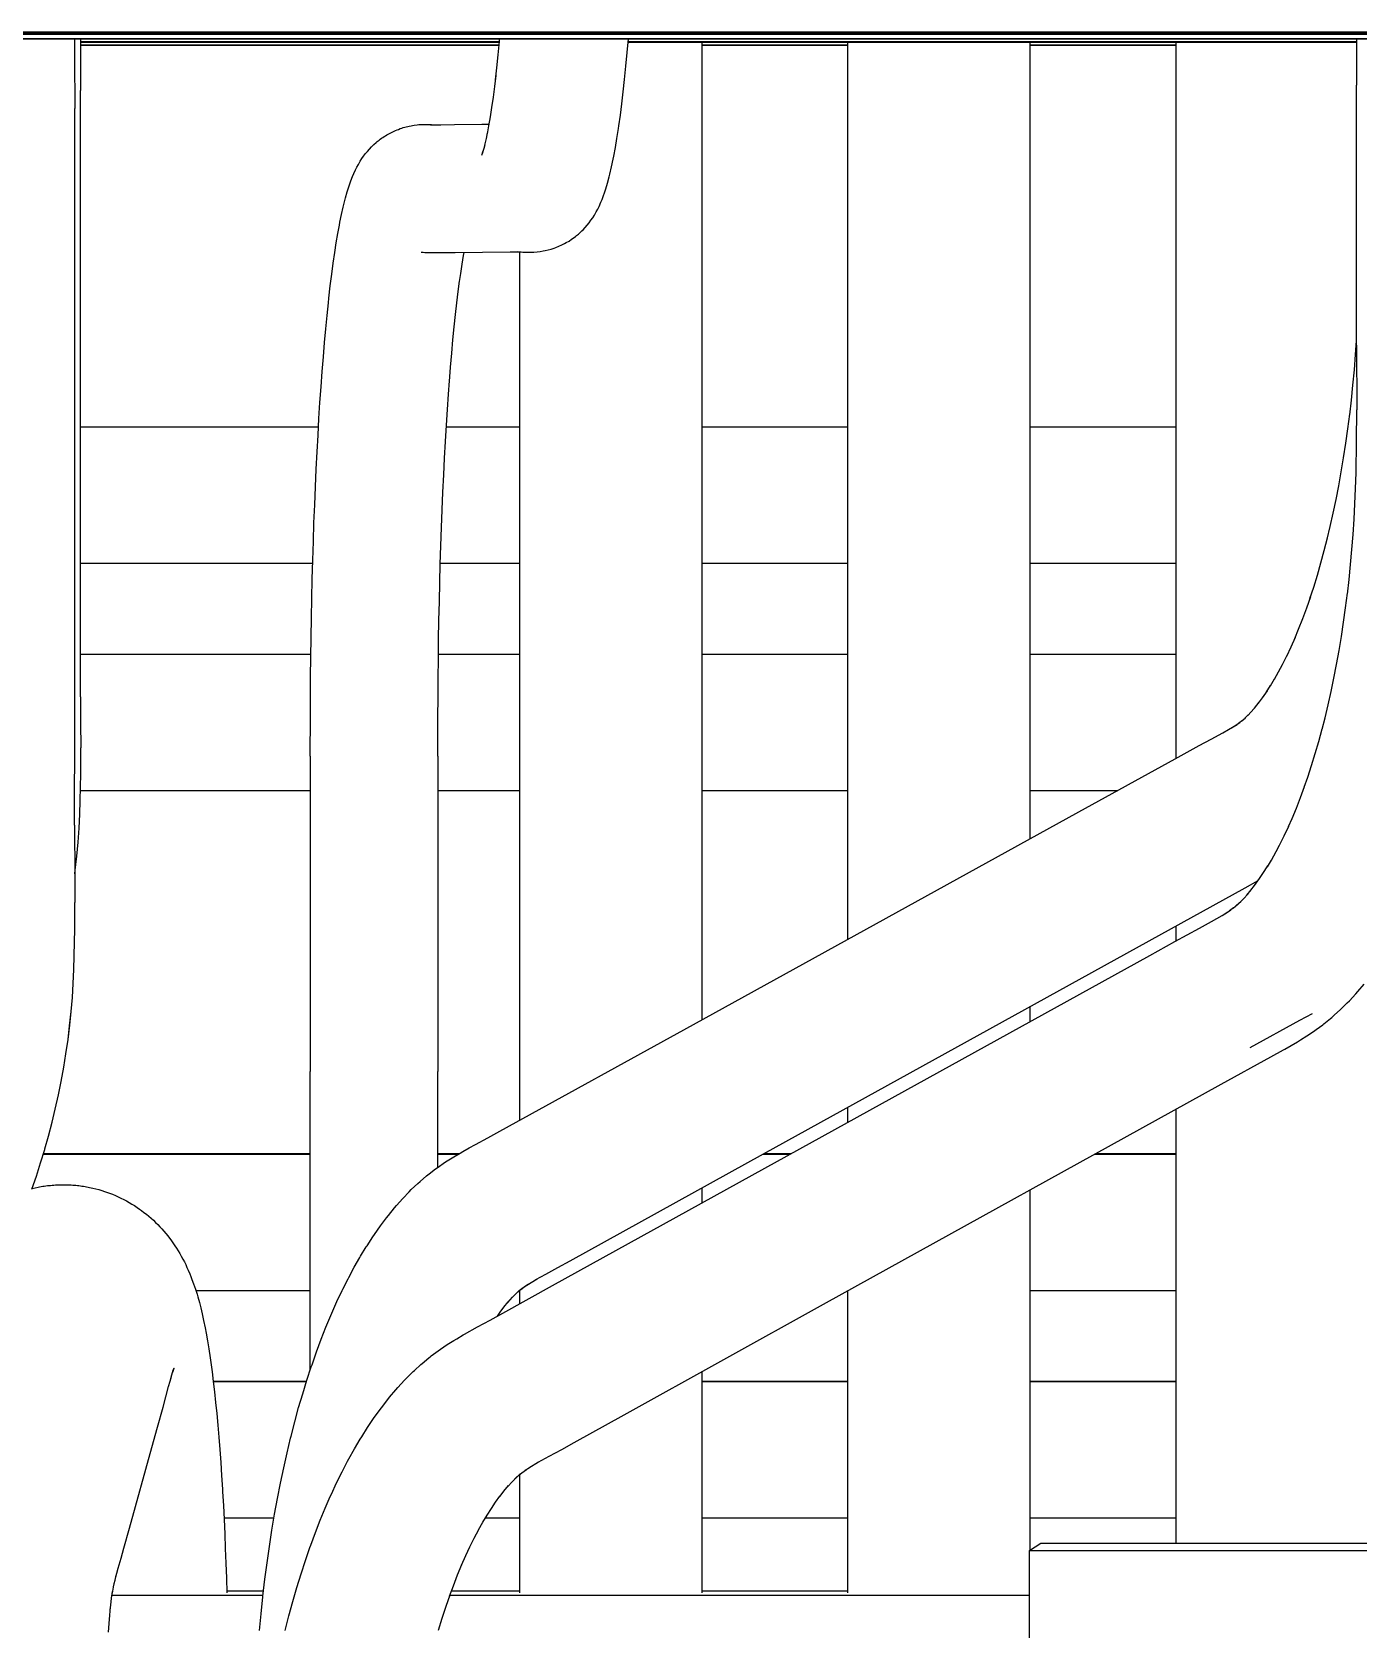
# Model space of a CAD drawing. Header units: millimetres. Extents: x -244 to 244, y -316 to 313.
# Drawn here: x -137.5 to -65.4, y -57.4 to 29.4 of the extents above; entities that cross this region are included whole.
import ezdxf

# ---------------------------------------------------------------- set-up
doc = ezdxf.new("R2010")
doc.units = ezdxf.units.MM
doc.layers.add('VISIBLE', color=7, linetype='Continuous')

msp = doc.modelspace()

# ---------------------------------------------------------------- linework, layer by layer
at = {"layer": 'VISIBLE'}
for p, q in [((-197.468, 29.367), (197.468, 29.367)), ((-177.148, 29.356), (177.148, 29.356)), ((-177.103, 29.349), (177.103, 29.349)), ((-177.036, 29.337), (177.036, 29.337)), ((-177.036, 29.281), (177.036, 29.281)), ((-177.036, 29.27), (177.036, 29.27)), ((-177.036, 29.263), (177.036, 29.263)), ((-177.036, 29.252), (177.036, 29.252)), ((-177.036, 29.019), (177.036, 29.019)), ((-177.036, 29.008), (177.036, 29.008)), ((-177.036, 29.001), (177.036, 29.001)), ((-177.036, 28.99), (177.036, 28.99)), ((-135.169, 28.99), (-135.165, 27.998)), ((-134.85, 28.99), (-134.85, 28.95)), ((-134.85, 28.95), (-134.846, 26.193)), ((-134.85, 28.844), (-112.076, 28.844)), ((-134.85, 28.833), (-112.077, 28.833)), ((-134.85, 28.826), (-112.078, 28.826)), ((-134.85, 28.816), (-112.079, 28.816)), ((-134.85, 28.67), (-112.092, 28.67)), ((-134.85, 28.66), (-112.093, 28.66)), ((-134.85, 28.653), (-112.094, 28.653)), ((-112.144, 28.115), (-112.076, 28.843)), ((-112.076, 28.843), (-112.063, 28.99)), ((-105.126, 28.258), (-105.063, 28.99)), ((-105.078, 28.816), (-65.492, 28.816)), ((-105.077, 28.826), (-65.492, 28.826)), ((-105.076, 28.833), (-65.492, 28.833)), ((-105.075, 28.844), (-65.492, 28.844)), ((-101.055, 24.611), (-101.055, 28.816)), ((-101.055, 28.67), (-93.129, 28.67)), ((-101.055, 28.66), (-93.129, 28.66)), ((-101.055, 28.653), (-93.129, 28.653)), ((-93.129, 20.868), (-93.129, 28.816)), ((-83.222, 20.868), (-83.222, 28.816)), ((-83.222, 28.67), (-75.296, 28.67)), ((-83.222, 28.66), (-75.296, 28.66)), ((-83.222, 28.653), (-75.296, 28.653)), ((-75.296, 22.511), (-75.296, 28.816)), ((-65.493, 28.99), (-65.484, 26.473)), ((-135.165, 27.998), (-135.163, 25.206)), ((-134.85, 28.642), (-112.095, 28.642)), ((-112.214, 27.419), (-112.144, 28.115)), ((-105.196, 27.508), (-105.126, 28.258)), ((-101.055, 28.642), (-93.129, 28.642)), ((-83.222, 28.642), (-75.296, 28.642)), ((-112.33, 26.403), (-112.26, 26.993)), ((-112.286, 26.756), (-112.214, 27.419)), ((-105.268, 26.791), (-105.196, 27.508)), ((-134.847, 15.2), (-134.846, 26.193)), ((-112.406, 25.816), (-112.33, 26.403)), ((-112.286, 26.756), (-112.286, 26.756)), ((-105.42, 25.459), (-105.343, 26.108)), ((-105.343, 26.108), (-105.268, 26.791)), ((-65.485, 12.343), (-65.484, 26.473)), ((-135.163, 14.071), (-135.163, 25.206)), ((-112.563, 24.746), (-112.484, 25.263)), ((-112.484, 25.263), (-112.406, 25.816)), ((-105.5, 24.845), (-105.42, 25.459)), ((-116.71, 24.299), (-116.541, 24.321)), ((-116.541, 24.321), (-116.457, 24.329)), ((-116.457, 24.329), (-116.372, 24.334)), ((-116.372, 24.334), (-116.287, 24.338)), ((-116.287, 24.338), (-116.191, 24.34)), ((-116.191, 24.34), (-116.106, 24.342)), ((-116.106, 24.342), (-116.021, 24.341)), ((-116.021, 24.341), (-115.936, 24.338)), ((-115.936, 24.338), (-115.851, 24.333)), ((-115.851, 24.333), (-115.767, 24.327)), ((-115.825, 24.317), (-115.64, 24.318)), ((-115.767, 24.327), (-115.672, 24.319)), ((-115.672, 24.319), (-115.665, 24.318)), ((-115.64, 24.318), (-115.268, 24.324)), ((-115.268, 24.324), (-114.522, 24.334)), ((-114.522, 24.334), (-113.029, 24.355)), ((-113.029, 24.355), (-112.629, 24.361)), ((-112.645, 24.266), (-112.563, 24.746)), ((-105.581, 24.269), (-105.5, 24.845)), ((-101.055, -4.068), (-101.055, 24.611)), ((-118.716, 23.408), (-118.617, 23.485)), ((-118.617, 23.485), (-118.55, 23.537)), ((-118.55, 23.537), (-118.482, 23.588)), ((-118.482, 23.588), (-118.412, 23.636)), ((-118.412, 23.636), (-118.342, 23.683)), ((-118.342, 23.683), (-118.27, 23.728)), ((-118.27, 23.728), (-118.197, 23.771)), ((-118.197, 23.771), (-118.123, 23.812)), ((-118.123, 23.812), (-118.048, 23.852)), ((-118.048, 23.852), (-117.949, 23.903)), ((-117.949, 23.903), (-117.873, 23.941)), ((-117.873, 23.941), (-117.796, 23.977)), ((-117.796, 23.977), (-117.719, 24.011)), ((-117.719, 24.011), (-117.64, 24.043)), ((-117.64, 24.043), (-117.561, 24.073)), ((-117.561, 24.073), (-117.463, 24.11)), ((-117.463, 24.11), (-117.383, 24.138)), ((-117.383, 24.138), (-117.302, 24.165)), ((-117.302, 24.165), (-117.221, 24.189)), ((-117.221, 24.189), (-117.139, 24.211)), ((-117.139, 24.211), (-117.056, 24.231)), ((-117.056, 24.231), (-116.974, 24.249)), ((-116.974, 24.249), (-116.877, 24.269)), ((-116.877, 24.269), (-116.793, 24.285)), ((-116.793, 24.285), (-116.71, 24.299)), ((-112.866, 23.21), (-112.78, 23.573)), ((-112.78, 23.573), (-112.717, 23.879)), ((-112.727, 23.823), (-112.645, 24.266)), ((-112.727, 23.823), (-112.727, 23.823)), ((-105.772, 23.077), (-105.686, 23.581)), ((-105.686, 23.581), (-105.602, 24.123)), ((-105.602, 24.123), (-105.581, 24.269)), ((-119.551, 22.48), (-119.456, 22.619)), ((-119.456, 22.619), (-119.354, 22.753)), ((-119.354, 22.753), (-119.255, 22.873)), ((-119.255, 22.873), (-119.146, 23.002)), ((-119.146, 23.002), (-119.03, 23.126)), ((-119.03, 23.126), (-118.909, 23.243)), ((-118.909, 23.243), (-118.782, 23.355)), ((-118.782, 23.355), (-118.716, 23.408)), ((-113.036, 22.675), (-112.956, 22.898)), ((-113.036, 22.675), (-113.036, 22.675)), ((-113, 22.786), (-112.979, 22.833)), ((-112.998, 22.76), (-112.911, 23.043)), ((-112.998, 22.76), (-112.998, 22.76)), ((-112.911, 23.043), (-112.855, 23.256)), ((-112.866, 23.21), (-112.866, 23.21)), ((-105.889, 22.459), (-105.859, 22.612)), ((-105.859, 22.612), (-105.772, 23.077)), ((-119.987, 21.665), (-119.892, 21.873)), ((-119.892, 21.873), (-119.818, 22.023)), ((-119.818, 22.023), (-119.737, 22.17)), ((-119.737, 22.17), (-119.64, 22.337)), ((-119.64, 22.337), (-119.551, 22.48)), ((-106.07, 21.645), (-105.979, 22.031)), ((-105.979, 22.031), (-105.889, 22.459)), ((-75.296, -5.468), (-75.296, 22.511)), ((-120.297, 20.83), (-120.204, 21.113)), ((-120.204, 21.113), (-120.147, 21.267)), ((-120.147, 21.267), (-120.053, 21.512)), ((-120.053, 21.512), (-119.987, 21.665)), ((-106.345, 20.68), (-106.296, 20.837)), ((-106.296, 20.837), (-106.202, 21.142)), ((-106.202, 21.142), (-106.11, 21.489)), ((-106.11, 21.489), (-106.07, 21.645)), ((-93.129, -6.563), (-93.129, 20.868)), ((-83.222, -6.563), (-83.222, 20.868)), ((-120.569, 19.842), (-120.478, 20.198)), ((-120.478, 20.198), (-120.438, 20.354)), ((-120.438, 20.354), (-120.346, 20.674)), ((-120.346, 20.674), (-120.297, 20.83)), ((-106.661, 19.885), (-106.564, 20.106)), ((-106.564, 20.106), (-106.499, 20.259)), ((-106.499, 20.259), (-106.441, 20.415)), ((-106.441, 20.415), (-106.345, 20.68)), ((-120.746, 19.019), (-120.658, 19.449)), ((-120.658, 19.449), (-120.569, 19.842)), ((-107.202, 18.995), (-107.099, 19.129)), ((-107.099, 19.129), (-107.004, 19.268)), ((-107.004, 19.268), (-106.915, 19.412)), ((-106.915, 19.412), (-106.816, 19.587)), ((-106.816, 19.587), (-106.735, 19.734)), ((-106.735, 19.734), (-106.661, 19.885)), ((-120.947, 17.904), (-120.863, 18.404)), ((-120.863, 18.404), (-120.777, 18.867)), ((-120.777, 18.867), (-120.746, 19.019)), ((-108.011, 18.194), (-107.943, 18.246)), ((-107.943, 18.246), (-107.878, 18.3)), ((-107.878, 18.3), (-107.777, 18.383)), ((-107.777, 18.383), (-107.713, 18.438)), ((-107.713, 18.438), (-107.649, 18.495)), ((-107.649, 18.495), (-107.588, 18.553)), ((-107.588, 18.553), (-107.528, 18.613)), ((-107.528, 18.613), (-107.412, 18.737)), ((-107.412, 18.737), (-107.302, 18.867)), ((-107.302, 18.867), (-107.202, 18.995)), ((-121.11, 16.803), (-121.029, 17.371)), ((-121.029, 17.371), (-120.947, 17.904)), ((-116.327, 17.397), (-116.218, 17.393)), ((-116.327, 17.397), (-116.327, 17.397)), ((-116.316, 17.402), (-116.129, 17.385)), ((-116.316, 17.402), (-116.316, 17.402)), ((-116.129, 17.385), (-115.96, 17.373)), ((-115.96, 17.373), (-115.79, 17.37)), ((-115.79, 17.37), (-115.602, 17.37)), ((-115.602, 17.37), (-115.229, 17.374)), ((-115.229, 17.374), (-114.483, 17.382)), ((-114.483, 17.382), (-112.991, 17.397)), ((-114.022, 17.22), (-113.991, 17.387)), ((-112.991, 17.397), (-111.495, 17.411)), ((-111.495, 17.411), (-110.909, 17.416)), ((-111.087, 17.432), (-110.901, 17.415)), ((-111.087, 17.432), (-111.087, 17.432)), ((-110.963, -4.068), (-110.963, 17.415)), ((-110.901, 17.415), (-110.805, 17.405)), ((-110.805, 17.405), (-110.635, 17.393)), ((-110.635, 17.393), (-110.465, 17.39)), ((-110.465, 17.39), (-110.369, 17.391)), ((-110.369, 17.391), (-110.198, 17.397)), ((-110.198, 17.397), (-110.028, 17.41)), ((-110.028, 17.41), (-109.859, 17.432)), ((-109.859, 17.432), (-109.692, 17.462)), ((-109.692, 17.462), (-109.594, 17.482)), ((-109.594, 17.482), (-109.428, 17.52)), ((-109.428, 17.52), (-109.264, 17.566)), ((-109.264, 17.566), (-109.103, 17.621)), ((-109.103, 17.621), (-109.004, 17.656)), ((-109.004, 17.656), (-108.846, 17.718)), ((-108.846, 17.718), (-108.691, 17.788)), ((-108.691, 17.788), (-108.539, 17.866)), ((-108.539, 17.866), (-108.439, 17.918)), ((-108.439, 17.918), (-108.292, 18.003)), ((-108.292, 18.003), (-108.149, 18.095)), ((-108.149, 18.095), (-108.011, 18.194)), ((-121.19, 16.201), (-121.11, 16.803)), ((-114.182, 16.232), (-114.103, 16.743)), ((-114.103, 16.743), (-114.022, 17.22)), ((-121.267, 15.567), (-121.19, 16.201)), ((-114.316, 15.252), (-114.242, 15.815)), ((-114.26, 15.689), (-114.182, 16.232)), ((-114.26, 15.689), (-114.26, 15.689)), ((-134.847, -6.772), (-134.847, 15.2)), ((-121.371, 14.638), (-121.342, 14.902)), ((-121.342, 14.902), (-121.267, 15.567)), ((-114.391, 14.642), (-114.316, 15.252)), ((-135.163, -8.195), (-135.163, 14.071)), ((-121.514, 13.231), (-121.444, 13.949)), ((-121.444, 13.949), (-121.371, 14.638)), ((-114.534, 13.332), (-114.464, 14.002)), ((-114.464, 14.002), (-114.391, 14.642)), ((-121.582, 12.484), (-121.514, 13.231)), ((-114.603, 12.633), (-114.534, 13.332)), ((-121.647, 11.709), (-121.582, 12.484)), ((-114.669, 11.906), (-114.603, 12.633)), ((-65.538, 11.826), (-65.485, 12.58)), ((-65.485, 12.343), (-65.479, 8.831)), ((-121.71, 10.908), (-121.647, 11.709)), ((-114.733, 11.152), (-114.669, 11.906)), ((-65.605, 10.996), (-65.538, 11.826)), ((-121.771, 10.081), (-121.71, 10.908)), ((-114.795, 10.373), (-114.733, 11.152)), ((-65.681, 10.17), (-65.605, 10.996)), ((-121.829, 9.229), (-121.771, 10.081)), ((-114.903, 8.842), (-114.846, 9.675)), ((-114.846, 9.675), (-114.793, 10.398)), ((-114.795, 10.373), (-114.795, 10.373)), ((-65.766, 9.351), (-65.681, 10.17)), ((-121.884, 8.353), (-121.829, 9.229)), ((-114.957, 7.985), (-114.903, 8.842)), ((-65.858, 8.561), (-65.766, 9.351)), ((-65.484, 7.102), (-65.479, 8.831)), ((-134.847, 7.909), (-121.91, 7.909)), ((-121.936, 7.456), (-121.884, 8.353)), ((-115.008, 7.106), (-114.957, 7.985)), ((-114.961, 7.909), (-110.963, 7.909)), ((-101.055, 7.909), (-93.129, 7.909)), ((-83.222, 7.909), (-75.296, 7.909)), ((-65.956, 7.796), (-65.854, 8.596)), ((-65.854, 8.596), (-65.854, 8.596)), ((-121.986, 6.537), (-121.936, 7.456)), ((-115.057, 6.207), (-115.008, 7.106)), ((-66.187, 6.225), (-66.067, 7.006)), ((-66.067, 7.006), (-65.956, 7.796)), ((-65.51, 5.397), (-65.484, 7.102)), ((-122.032, 5.599), (-121.986, 6.537)), ((-115.103, 5.288), (-115.057, 6.207)), ((-66.316, 5.454), (-66.187, 6.225)), ((-122.076, 4.641), (-122.032, 5.599)), ((-115.146, 4.351), (-115.103, 5.288)), ((-66.453, 4.694), (-66.316, 5.454)), ((-65.535, 4.554), (-65.51, 5.397)), ((-122.117, 3.666), (-122.076, 4.641)), ((-115.186, 3.396), (-115.146, 4.351)), ((-66.598, 3.945), (-66.453, 4.694)), ((-65.571, 3.716), (-65.535, 4.554)), ((-122.155, 2.675), (-122.117, 3.666)), ((-66.752, 3.209), (-66.598, 3.945)), ((-65.616, 2.885), (-65.571, 3.716)), ((-122.19, 1.668), (-122.155, 2.675)), ((-115.223, 2.426), (-115.186, 3.396)), ((-66.914, 2.484), (-66.752, 3.209)), ((-65.67, 2.058), (-65.616, 2.885)), ((-115.257, 1.441), (-115.223, 2.426)), ((-67.237, 1.179), (-67.06, 1.871)), ((-67.078, 1.799), (-66.914, 2.484)), ((-67.06, 1.871), (-67.06, 1.871)), ((-65.734, 1.237), (-65.67, 2.058)), ((-122.221, 0.648), (-122.19, 1.668)), ((-115.288, 0.443), (-115.257, 1.441)), ((-67.421, 0.501), (-67.237, 1.179)), ((-65.808, 0.421), (-65.734, 1.237)), ((-134.847, 0.494), (-122.225, 0.494)), ((-134.847, 0.494), (-122.225, 0.494)), ((-122.249, -0.385), (-122.221, 0.648)), ((-115.316, -0.568), (-115.288, 0.443)), ((-115.287, 0.494), (-110.963, 0.494)), ((-115.287, 0.494), (-110.963, 0.494)), ((-101.055, 0.494), (-93.129, 0.494)), ((-101.055, 0.494), (-93.129, 0.494)), ((-83.222, 0.494), (-75.296, 0.494)), ((-83.222, 0.494), (-75.296, 0.494)), ((-67.613, -0.161), (-67.421, 0.501)), ((-65.891, -0.389), (-65.808, 0.421)), ((-122.274, -1.429), (-122.249, -0.385)), ((-115.341, -1.589), (-115.316, -0.568)), ((-68.016, -1.433), (-67.812, -0.808)), ((-67.812, -0.808), (-67.613, -0.161)), ((-65.983, -1.192), (-65.891, -0.389)), ((-122.296, -2.483), (-122.274, -1.429)), ((-115.362, -2.62), (-115.341, -1.589)), ((-68.19, -1.934), (-67.978, -1.324)), ((-67.978, -1.324), (-67.978, -1.324)), ((-66.077, -1.931), (-65.976, -1.139)), ((-65.976, -1.139), (-65.976, -1.139)), ((-122.315, -3.545), (-122.296, -2.483)), ((-68.633, -3.101), (-68.408, -2.526)), ((-68.408, -2.526), (-68.19, -1.934)), ((-66.186, -2.714), (-66.077, -1.931)), ((-115.38, -3.658), (-115.362, -2.62)), ((-68.844, -3.61), (-68.633, -3.101)), ((-66.305, -3.489), (-66.186, -2.714)), ((-122.329, -4.614), (-122.315, -3.545)), ((-115.395, -4.703), (-115.38, -3.658)), ((-110.963, -29.79), (-110.963, -4.068)), ((-101.055, -24.324), (-101.055, -4.068)), ((-69.282, -4.569), (-69.046, -4.066)), ((-69.046, -4.066), (-68.81, -3.532)), ((-68.81, -3.532), (-68.81, -3.532)), ((-66.569, -5.009), (-66.432, -4.254)), ((-66.432, -4.254), (-66.305, -3.489)), ((-134.847, -4.448), (-122.327, -4.448)), ((-134.847, -4.449), (-122.327, -4.449)), ((-122.34, -5.689), (-122.329, -4.614)), ((-115.405, -5.756), (-115.395, -4.703)), ((-115.391, -4.448), (-110.963, -4.448)), ((-115.391, -4.449), (-110.963, -4.449)), ((-101.055, -4.448), (-93.129, -4.448)), ((-101.055, -4.449), (-93.129, -4.449)), ((-83.222, -4.448), (-75.296, -4.448)), ((-83.222, -4.449), (-75.296, -4.449)), ((-69.722, -5.423), (-69.503, -5.011)), ((-69.503, -5.011), (-69.256, -4.517)), ((-69.256, -4.517), (-69.256, -4.517)), ((-66.713, -5.754), (-66.569, -5.009)), ((-122.348, -6.767), (-122.34, -5.689)), ((-115.413, -6.813), (-115.405, -5.756)), ((-75.296, -10.116), (-75.296, -5.468)), ((-70.169, -6.185), (-69.938, -5.804)), ((-69.946, -5.818), (-69.719, -5.419)), ((-69.938, -5.804), (-69.938, -5.804)), ((-69.719, -5.419), (-69.719, -5.419)), ((-66.867, -6.488), (-66.713, -5.754)), ((-134.847, -6.772), (-134.839, -8.148)), ((-122.353, -7.845), (-122.348, -6.767)), ((-115.418, -7.875), (-115.413, -6.813)), ((-93.129, -19.952), (-93.129, -6.563)), ((-83.222, -14.487), (-83.222, -6.563)), ((-70.818, -7.118), (-70.601, -6.828)), ((-70.601, -6.828), (-70.333, -6.444)), ((-70.398, -6.537), (-70.158, -6.167)), ((-70.333, -6.444), (-70.333, -6.444)), ((-70.158, -6.167), (-70.158, -6.167)), ((-67.029, -7.21), (-66.867, -6.488)), ((-71.563, -7.941), (-71.373, -7.762)), ((-71.394, -7.781), (-71.212, -7.591)), ((-71.373, -7.762), (-71.373, -7.762)), ((-71.212, -7.591), (-70.936, -7.275)), ((-71.038, -7.392), (-70.772, -7.061)), ((-70.936, -7.275), (-70.936, -7.275)), ((-70.772, -7.061), (-70.772, -7.061)), ((-67.199, -7.919), (-67.029, -7.21)), ((-135.164, -13.756), (-135.163, -8.195)), ((-134.839, -8.148), (-134.832, -9.541)), ((-122.358, -9.997), (-122.353, -7.845)), ((-115.423, -10.006), (-115.418, -7.875)), ((-72.753, -8.728), (-72.132, -8.372)), ((-72.279, -8.456), (-71.983, -8.27)), ((-72.132, -8.372), (-72.132, -8.372)), ((-72.076, -8.328), (-71.834, -8.163)), ((-71.983, -8.27), (-71.983, -8.27)), ((-71.884, -8.197), (-71.683, -8.045)), ((-71.834, -8.163), (-71.834, -8.163)), ((-71.72, -8.073), (-71.53, -7.913)), ((-71.683, -8.045), (-71.683, -8.045)), ((-71.53, -7.913), (-71.53, -7.913)), ((-67.536, -9.195), (-67.351, -8.517)), ((-67.355, -8.532), (-67.199, -7.919)), ((-67.351, -8.517), (-67.351, -8.517)), ((-134.835, -10.962), (-134.832, -9.541)), ((-75.348, -10.145), (-74.042, -9.423)), ((-74.042, -9.423), (-73.392, -9.072)), ((-73.392, -9.072), (-72.753, -8.728)), ((-67.728, -9.859), (-67.536, -9.195)), ((-122.358, -9.997), (-122.356, -18.572)), ((-115.423, -10.006), (-115.421, -18.572)), ((-80.572, -13.025), (-75.348, -10.145)), ((-67.928, -10.508), (-67.728, -9.859)), ((-134.86, -12.417), (-134.835, -10.962)), ((-68.325, -11.687), (-68.135, -11.142)), ((-68.135, -11.142), (-67.928, -10.508)), ((-134.85, -11.864), (-122.357, -11.864)), ((-115.422, -11.864), (-110.963, -11.864)), ((-101.055, -11.864), (-93.129, -11.864)), ((-83.222, -11.864), (-78.465, -11.864)), ((-68.529, -12.241), (-68.309, -11.644)), ((-68.309, -11.644), (-68.309, -11.644)), ((-134.887, -13.16), (-134.86, -12.417)), ((-134.886, -13.16), (-134.86, -12.417)), ((-134.86, -12.418), (-134.86, -12.417)), ((-68.989, -13.385), (-68.756, -12.822)), ((-68.756, -12.822), (-68.529, -12.241)), ((-135.164, -13.756), (-135.155, -16.542)), ((-134.923, -13.912), (-134.887, -13.16)), ((-134.923, -13.912), (-134.886, -13.16)), ((-101.534, -24.588), (-80.572, -13.025)), ((-69.418, -14.329), (-69.173, -13.805)), ((-69.18, -13.819), (-68.989, -13.385)), ((-69.174, -13.805), (-69.173, -13.805)), ((-135.041, -15.438), (-134.975, -14.672)), ((-135.041, -15.438), (-134.974, -14.673)), ((-134.975, -14.672), (-134.923, -13.912)), ((-134.974, -14.673), (-134.923, -13.912)), ((-134.923, -13.912), (-134.923, -13.912)), ((-134.923, -13.913), (-134.923, -13.912)), ((-69.669, -14.834), (-69.418, -14.329)), ((-135.128, -16.206), (-135.041, -15.438)), ((-135.041, -15.438), (-135.041, -15.437)), ((-70.117, -15.653), (-69.856, -15.19)), ((-69.857, -15.191), (-69.669, -14.834)), ((-69.856, -15.19), (-69.856, -15.19)), ((-135.155, -16.402), (-135.128, -16.206)), ((-70.792, -16.711), (-70.571, -16.387)), ((-70.571, -16.387), (-70.302, -15.966)), ((-70.332, -16.013), (-70.117, -15.653)), ((-70.302, -15.966), (-70.302, -15.966)), ((-135.155, -16.542), (-135.151, -17.952)), ((-76.764, -20.044), (-71.544, -17.159)), ((-71.544, -17.159), (-70.831, -16.764)), ((-71.452, -17.554), (-71.208, -17.266)), ((-71.227, -17.289), (-71.03, -17.037)), ((-71.208, -17.266), (-71.208, -17.266)), ((-71.03, -17.037), (-70.754, -16.658)), ((-70.754, -16.658), (-70.754, -16.658)), ((-135.157, -19.387), (-135.151, -17.952)), ((-72.196, -18.257), (-71.936, -18.047)), ((-72.012, -18.108), (-71.773, -17.896)), ((-71.936, -18.047), (-71.936, -18.047)), ((-71.819, -17.937), (-71.547, -17.668)), ((-71.773, -17.896), (-71.773, -17.896)), ((-71.653, -17.772), (-71.38, -17.477)), ((-71.547, -17.668), (-71.547, -17.668)), ((-71.38, -17.477), (-71.38, -17.477)), ((-122.356, -18.572), (-122.356, -27.143)), ((-115.421, -18.572), (-115.421, -27.143)), ((-74.025, -19.347), (-73.365, -18.988)), ((-73.367, -18.989), (-72.798, -18.663)), ((-73.365, -18.988), (-73.365, -18.988)), ((-72.798, -18.663), (-72.485, -18.468)), ((-72.617, -18.551), (-72.325, -18.355)), ((-72.485, -18.469), (-72.485, -18.468)), ((-72.385, -18.395), (-72.165, -18.233)), ((-72.325, -18.355), (-72.325, -18.355)), ((-72.165, -18.234), (-72.165, -18.233)), ((-135.182, -20.854), (-135.157, -19.387)), ((-75.371, -20.082), (-74.025, -19.347)), ((-75.296, -20.041), (-75.296, -19.232)), ((-98.335, -32.78), (-76.72, -20.828)), ((-97.716, -31.625), (-76.764, -20.044)), ((-76.72, -20.828), (-75.371, -20.082)), ((-135.239, -22.353), (-135.208, -21.593)), ((-135.208, -21.593), (-135.182, -20.854)), ((-135.286, -23.111), (-135.239, -22.353)), ((-65.418, -22.795), (-65.076, -22.39)), ((-135.35, -23.872), (-135.286, -23.111)), ((-66.349, -23.765), (-65.996, -23.416)), ((-65.996, -23.416), (-65.877, -23.297)), ((-65.877, -23.297), (-65.529, -22.919)), ((-65.529, -22.919), (-65.418, -22.795)), ((-135.436, -24.651), (-135.35, -23.872)), ((-135.431, -24.618), (-135.35, -23.872)), ((-135.35, -23.873), (-135.35, -23.872)), ((-83.222, -24.423), (-83.222, -23.613)), ((-68.565, -24.354), (-67.885, -23.984)), ((-68.565, -24.354), (-67.885, -23.984)), ((-67.258, -24.543), (-66.899, -24.252)), ((-66.899, -24.252), (-66.833, -24.198)), ((-66.833, -24.198), (-66.705, -24.084)), ((-66.705, -24.084), (-66.349, -23.765)), ((-135.525, -25.397), (-135.431, -24.618)), ((-135.525, -25.397), (-135.436, -24.651)), ((-112.053, -30.392), (-101.534, -24.588)), ((-71.259, -25.837), (-68.565, -24.354)), ((-71.259, -25.837), (-68.565, -24.354)), ((-68.185, -25.204), (-67.827, -24.961)), ((-67.827, -24.961), (-67.685, -24.861)), ((-67.685, -24.861), (-67.326, -24.596)), ((-67.326, -24.596), (-67.258, -24.543)), ((-135.642, -26.179), (-135.525, -25.397)), ((-135.525, -25.397), (-135.525, -25.397)), ((-135.525, -25.398), (-135.525, -25.397)), ((-135.525, -25.398), (-135.525, -25.397)), ((-70.152, -26.342), (-69.465, -25.968)), ((-69.465, -25.968), (-69.388, -25.924)), ((-69.388, -25.924), (-68.689, -25.521)), ((-68.689, -25.521), (-68.54, -25.427)), ((-68.54, -25.427), (-68.185, -25.204)), ((-135.758, -26.914), (-135.642, -26.179)), ((-72.847, -27.826), (-70.152, -26.342)), ((-136.045, -28.413), (-135.903, -27.693)), ((-135.903, -27.693), (-135.758, -26.914)), ((-135.758, -26.914), (-135.758, -26.914)), ((-135.758, -26.914), (-135.758, -26.914)), ((-135.758, -26.915), (-135.758, -26.914)), ((-135.758, -26.915), (-135.758, -26.914)), ((-122.356, -43.361), (-122.356, -27.143)), ((-115.421, -32.345), (-115.421, -27.143)), ((-136.218, -29.186), (-136.045, -28.413)), ((-136.045, -28.413), (-136.045, -28.412)), ((-136.045, -28.413), (-136.045, -28.412)), ((-136.045, -28.413), (-136.045, -28.413)), ((-136.045, -28.413), (-136.045, -28.413)), ((-94.451, -39.796), (-72.847, -27.826)), ((-136.386, -29.891), (-136.218, -29.186)), ((-93.129, -29.901), (-93.129, -29.089)), ((-75.296, -52.776), (-75.296, -29.183)), ((-136.588, -30.659), (-136.386, -29.891)), ((-136.386, -29.891), (-136.386, -29.891)), ((-136.386, -29.891), (-136.386, -29.891)), ((-136.783, -31.348), (-136.588, -30.659)), ((-113.717, -31.292), (-113.379, -31.108)), ((-113.379, -31.108), (-112.712, -30.752)), ((-112.712, -30.752), (-112.053, -30.392)), ((-137.247, -32.826), (-137.014, -32.11)), ((-137.014, -32.11), (-136.794, -31.388)), ((-136.87, -31.636), (-122.356, -31.636)), ((-136.866, -31.624), (-122.356, -31.624)), ((-136.864, -31.617), (-122.356, -31.617)), ((-136.86, -31.605), (-122.356, -31.605)), ((-136.794, -31.388), (-136.783, -31.348)), ((-115.421, -31.605), (-114.268, -31.605)), ((-115.421, -31.617), (-114.288, -31.617)), ((-115.421, -31.624), (-114.301, -31.624)), ((-115.421, -31.636), (-114.321, -31.636)), ((-115.41, -32.336), (-115.058, -32.094)), ((-115.058, -32.094), (-114.91, -31.998)), ((-114.91, -31.998), (-114.559, -31.777)), ((-114.559, -31.777), (-114.213, -31.572)), ((-114.213, -31.572), (-114.059, -31.484)), ((-114.059, -31.484), (-113.717, -31.292)), ((-108.236, -37.44), (-97.716, -31.625)), ((-97.737, -31.636), (-96.266, -31.636)), ((-97.716, -31.624), (-96.245, -31.624)), ((-97.702, -31.617), (-96.231, -31.617)), ((-97.68, -31.605), (-96.21, -31.605)), ((-79.724, -31.636), (-75.296, -31.636)), ((-79.703, -31.624), (-75.296, -31.624)), ((-79.689, -31.617), (-75.296, -31.617)), ((-79.668, -31.605), (-75.296, -31.605)), ((-137.493, -33.534), (-137.247, -32.826)), ((-116.389, -33.115), (-116.038, -32.818)), ((-116.038, -32.818), (-115.903, -32.707)), ((-115.903, -32.707), (-115.551, -32.44)), ((-115.551, -32.44), (-115.41, -32.336)), ((-109.183, -38.78), (-98.335, -32.78)), ((-137.479, -33.494), (-137.318, -33.457)), ((-137.318, -33.457), (-137.152, -33.424)), ((-137.152, -33.424), (-137.069, -33.408)), ((-137.069, -33.408), (-136.985, -33.394)), ((-136.985, -33.394), (-136.901, -33.381)), ((-136.901, -33.381), (-136.817, -33.368)), ((-136.817, -33.368), (-136.733, -33.357)), ((-136.733, -33.357), (-136.649, -33.347)), ((-136.649, -33.347), (-136.564, -33.338)), ((-136.564, -33.338), (-136.48, -33.33)), ((-136.48, -33.33), (-136.395, -33.323)), ((-136.395, -33.323), (-136.288, -33.314)), ((-136.288, -33.314), (-136.203, -33.308)), ((-136.203, -33.308), (-136.118, -33.303)), ((-136.118, -33.303), (-136.034, -33.299)), ((-136.034, -33.299), (-135.949, -33.297)), ((-135.949, -33.297), (-135.864, -33.295)), ((-135.864, -33.295), (-135.779, -33.294)), ((-135.779, -33.294), (-135.694, -33.294)), ((-135.694, -33.294), (-135.61, -33.295)), ((-135.61, -33.295), (-135.525, -33.298)), ((-135.525, -33.298), (-135.44, -33.301)), ((-135.44, -33.301), (-135.356, -33.306)), ((-135.356, -33.306), (-135.271, -33.311)), ((-135.271, -33.311), (-135.186, -33.317)), ((-135.186, -33.317), (-135.102, -33.325)), ((-135.102, -33.325), (-135.018, -33.334)), ((-135.018, -33.334), (-134.934, -33.343)), ((-134.934, -33.343), (-134.849, -33.354)), ((-134.849, -33.354), (-134.766, -33.366)), ((-134.766, -33.366), (-134.682, -33.378)), ((-134.682, -33.378), (-134.598, -33.392)), ((-134.598, -33.392), (-134.515, -33.407)), ((-134.515, -33.407), (-134.432, -33.423)), ((-134.432, -33.423), (-134.349, -33.439)), ((-134.349, -33.439), (-134.183, -33.476)), ((-134.183, -33.476), (-134.019, -33.517)), ((-134.019, -33.517), (-133.856, -33.562)), ((-133.856, -33.562), (-133.693, -33.61)), ((-133.693, -33.61), (-133.533, -33.663)), ((-133.533, -33.663), (-133.426, -33.699)), ((-133.426, -33.699), (-133.267, -33.755)), ((-133.267, -33.755), (-133.109, -33.815)), ((-133.109, -33.815), (-132.953, -33.88)), ((-117.327, -34.04), (-116.983, -33.683)), ((-116.983, -33.683), (-116.864, -33.56)), ((-116.864, -33.56), (-116.516, -33.232)), ((-116.516, -33.232), (-116.389, -33.115)), ((-101.055, -34.285), (-101.055, -33.471)), ((-83.222, -53.142), (-83.222, -33.574)), ((-132.953, -33.88), (-132.799, -33.948)), ((-132.799, -33.948), (-132.646, -34.02)), ((-132.646, -34.02), (-132.495, -34.095)), ((-132.495, -34.095), (-132.346, -34.175)), ((-132.346, -34.175), (-132.199, -34.258)), ((-132.199, -34.258), (-132.054, -34.344)), ((-132.054, -34.344), (-131.912, -34.434)), ((-131.912, -34.434), (-131.771, -34.528)), ((-131.771, -34.528), (-131.633, -34.625)), ((-131.633, -34.625), (-131.531, -34.698)), ((-131.531, -34.698), (-131.396, -34.798)), ((-118.112, -34.965), (-117.778, -34.553)), ((-117.778, -34.553), (-117.668, -34.427)), ((-117.668, -34.427), (-117.327, -34.04)), ((-131.396, -34.798), (-131.264, -34.901)), ((-131.264, -34.901), (-131.134, -35.007)), ((-131.134, -35.007), (-131.007, -35.117)), ((-131.007, -35.117), (-130.882, -35.229)), ((-130.882, -35.229), (-130.761, -35.345)), ((-130.761, -35.345), (-130.642, -35.464)), ((-130.642, -35.464), (-130.527, -35.585)), ((-130.527, -35.585), (-130.429, -35.693)), ((-118.865, -35.993), (-118.542, -35.531)), ((-118.542, -35.531), (-118.213, -35.095)), ((-118.213, -35.095), (-118.112, -34.965)), ((-130.429, -35.693), (-130.317, -35.816)), ((-130.317, -35.816), (-130.208, -35.942)), ((-130.208, -35.942), (-130.103, -36.071)), ((-130.103, -36.071), (-129.902, -36.337)), ((-129.902, -36.337), (-129.714, -36.612)), ((-119.272, -36.609), (-118.955, -36.125)), ((-118.955, -36.125), (-118.865, -35.993)), ((-129.714, -36.612), (-129.621, -36.75)), ((-129.621, -36.75), (-129.448, -37.032)), ((-129.448, -37.032), (-129.368, -37.176)), ((-129.368, -37.176), (-129.276, -37.348)), ((-119.966, -37.782), (-119.662, -37.251)), ((-119.662, -37.251), (-119.623, -37.184)), ((-119.623, -37.184), (-119.313, -36.676)), ((-119.313, -36.676), (-119.272, -36.609)), ((-129.276, -37.348), (-129.2, -37.493)), ((-129.2, -37.493), (-129.163, -37.565)), ((-129.163, -37.565), (-129.127, -37.639)), ((-129.127, -37.639), (-129.058, -37.787)), ((-129.058, -37.787), (-128.992, -37.937)), ((-128.992, -37.937), (-128.904, -38.14)), ((-128.904, -38.14), (-128.843, -38.289)), ((-120.263, -38.339), (-119.966, -37.782)), ((-110.098, -38.454), (-109.546, -38.15)), ((-109.546, -38.15), (-108.893, -37.801)), ((-108.893, -37.801), (-108.236, -37.44)), ((-128.843, -38.289), (-128.786, -38.44)), ((-128.786, -38.44), (-128.7, -38.676)), ((-128.7, -38.676), (-128.647, -38.826)), ((-128.647, -38.826), (-128.599, -38.978)), ((-128.599, -38.978), (-128.514, -39.245)), ((-128.575, -39.051), (-122.356, -39.051)), ((-120.905, -39.647), (-120.621, -39.047)), ((-120.621, -39.047), (-120.589, -38.982)), ((-120.589, -38.982), (-120.298, -38.404)), ((-120.298, -38.404), (-120.263, -38.339)), ((-111.898, -40.28), (-109.183, -38.78)), ((-111.239, -39.276), (-110.979, -39.031)), ((-111.075, -39.122), (-110.815, -38.903)), ((-110.991, -39.051), (-110.963, -39.051)), ((-110.979, -39.031), (-110.979, -39.031)), ((-110.963, -39.763), (-110.963, -39.027)), ((-110.915, -38.987), (-110.655, -38.791)), ((-110.815, -38.903), (-110.815, -38.903)), ((-110.751, -38.863), (-110.497, -38.69)), ((-110.655, -38.791), (-110.655, -38.791)), ((-110.582, -38.748), (-110.029, -38.412)), ((-110.497, -38.69), (-110.497, -38.69)), ((-110.029, -38.412), (-110.029, -38.412)), ((-93.129, -55.481), (-93.129, -39.064)), ((-83.222, -39.051), (-75.296, -39.051)), ((-128.514, -39.245), (-128.47, -39.395)), ((-128.47, -39.395), (-128.387, -39.694)), ((-128.387, -39.694), (-128.313, -39.993)), ((-121.181, -40.27), (-120.905, -39.647)), ((-111.836, -39.958), (-111.598, -39.665)), ((-111.624, -39.697), (-111.372, -39.41)), ((-111.598, -39.665), (-111.598, -39.665)), ((-111.426, -39.471), (-111.205, -39.24)), ((-111.373, -39.41), (-111.372, -39.41)), ((-111.205, -39.24), (-111.205, -39.24)), ((-105.294, -45.805), (-94.451, -39.796)), ((-128.313, -39.993), (-128.232, -40.321)), ((-128.232, -40.321), (-128.153, -40.681)), ((-128.153, -40.681), (-128.075, -41.074)), ((-121.504, -41.037), (-121.236, -40.396)), ((-121.236, -40.396), (-121.181, -40.27)), ((-113.266, -41.024), (-112.578, -40.653)), ((-112.578, -40.653), (-111.898, -40.28)), ((-112.187, -40.438), (-112.002, -40.175)), ((-112.048, -40.24), (-111.824, -39.942)), ((-112.003, -40.175), (-112.002, -40.175)), ((-128.075, -41.074), (-128.02, -41.358)), ((-128.02, -41.358), (-127.945, -41.775)), ((-121.765, -41.699), (-121.504, -41.037)), ((-114.549, -41.761), (-114.399, -41.667)), ((-114.399, -41.667), (-114.043, -41.457)), ((-114.043, -41.457), (-113.967, -41.413)), ((-113.967, -41.413), (-113.266, -41.024)), ((-127.945, -41.775), (-127.872, -42.223)), ((-127.872, -42.223), (-127.8, -42.701)), ((-122.263, -43.085), (-122.018, -42.382)), ((-122.018, -42.382), (-121.765, -41.699)), ((-115.777, -42.604), (-115.413, -42.334)), ((-115.413, -42.334), (-115.271, -42.234)), ((-115.271, -42.234), (-114.908, -41.987)), ((-114.908, -41.987), (-114.549, -41.761)), ((-129.878, -43.624), (-129.804, -43.384)), ((-129.834, -43.48), (-129.781, -43.318)), ((-129.804, -43.384), (-129.804, -43.384)), ((-129.795, -43.359), (-129.764, -43.27)), ((-129.784, -43.327), (-129.751, -43.242)), ((-129.781, -43.318), (-129.781, -43.318)), ((-129.764, -43.27), (-129.764, -43.27)), ((-129.751, -43.242), (-129.751, -43.242)), ((-127.8, -42.701), (-127.73, -43.209)), ((-127.73, -43.209), (-127.697, -43.464)), ((-122.54, -43.918), (-122.303, -43.2)), ((-122.303, -43.2), (-122.263, -43.085)), ((-116.762, -43.451), (-116.699, -43.393)), ((-116.699, -43.393), (-116.339, -43.065)), ((-116.339, -43.065), (-116.274, -43.009)), ((-116.274, -43.009), (-115.912, -42.712)), ((-115.912, -42.712), (-115.845, -42.657)), ((-115.845, -42.657), (-115.777, -42.604)), ((-130.205, -44.818), (-130.055, -44.256)), ((-130.055, -44.256), (-129.98, -43.982)), ((-129.98, -43.982), (-129.906, -43.718)), ((-129.936, -43.823), (-129.878, -43.624)), ((-129.906, -43.718), (-129.906, -43.718)), ((-127.697, -43.464), (-127.63, -43.991)), ((-127.631, -43.981), (-122.559, -43.981)), ((-127.63, -43.991), (-127.565, -44.545)), ((-127.63, -43.994), (-122.563, -43.994)), ((-122.768, -44.655), (-122.54, -43.918)), ((-117.59, -44.315), (-117.238, -43.928)), ((-117.238, -43.928), (-116.882, -43.571)), ((-116.882, -43.571), (-116.762, -43.451)), ((-101.055, -55.481), (-101.055, -43.455)), ((-101.055, -43.981), (-93.129, -43.981)), ((-101.055, -43.994), (-93.129, -43.994)), ((-83.222, -43.981), (-75.296, -43.981)), ((-83.222, -43.994), (-75.296, -43.994)), ((-130.357, -45.382), (-130.205, -44.818)), ((-127.565, -44.545), (-127.503, -45.125)), ((-127.503, -45.125), (-127.442, -45.731)), ((-122.988, -45.409), (-122.768, -44.655)), ((-118.488, -45.415), (-118.148, -44.979)), ((-118.148, -44.979), (-118.046, -44.851)), ((-118.046, -44.851), (-117.7, -44.439)), ((-117.7, -44.439), (-117.59, -44.315)), ((-130.662, -46.48), (-130.357, -45.382)), ((-127.442, -45.731), (-127.384, -46.361)), ((-123.199, -46.181), (-122.988, -45.409)), ((-119.24, -46.486), (-118.913, -46.004)), ((-118.913, -46.004), (-118.822, -45.874)), ((-118.822, -45.874), (-118.488, -45.415)), ((-108.013, -47.31), (-105.294, -45.805)), ((-130.966, -47.575), (-130.662, -46.48)), ((-127.384, -46.361), (-127.329, -47.015)), ((-123.402, -46.969), (-123.199, -46.181)), ((-119.562, -46.992), (-119.24, -46.486)), ((-132.186, -51.961), (-130.966, -47.575)), ((-127.329, -47.015), (-127.276, -47.691)), ((-127.276, -47.691), (-127.225, -48.388)), ((-123.62, -47.867), (-123.427, -47.067)), ((-123.427, -47.067), (-123.402, -46.969)), ((-120.264, -48.201), (-119.956, -47.65)), ((-119.956, -47.65), (-119.642, -47.122)), ((-119.642, -47.122), (-119.562, -46.992)), ((-109.364, -48.046), (-108.692, -47.682)), ((-108.692, -47.682), (-108.013, -47.31)), ((-127.225, -48.388), (-127.177, -49.106)), ((-123.803, -48.682), (-123.62, -47.867)), ((-120.632, -48.903), (-120.332, -48.331)), ((-120.332, -48.331), (-120.264, -48.201)), ((-110.479, -48.691), (-109.945, -48.367)), ((-109.971, -48.383), (-109.364, -48.046)), ((-109.945, -48.367), (-109.945, -48.367)), ((-127.177, -49.106), (-127.132, -49.843)), ((-123.978, -49.512), (-123.803, -48.682)), ((-120.926, -49.497), (-120.632, -48.903)), ((-111.606, -49.677), (-111.408, -49.459)), ((-111.408, -49.459), (-111.116, -49.165)), ((-111.226, -49.275), (-110.941, -49.016)), ((-111.116, -49.165), (-111.116, -49.165)), ((-111.043, -49.108), (-110.836, -48.94)), ((-110.963, -55.481), (-110.963, -49.043)), ((-110.941, -49.016), (-110.941, -49.016)), ((-110.865, -48.963), (-110.6, -48.768)), ((-110.673, -48.821), (-110.433, -48.66)), ((-110.6, -48.768), (-110.6, -48.768)), ((-110.433, -48.66), (-110.433, -48.66)), ((-127.132, -49.843), (-127.124, -49.997)), ((-127.124, -49.997), (-127.082, -50.74)), ((-124.143, -50.355), (-123.978, -49.512)), ((-121.546, -50.872), (-121.268, -50.238)), ((-121.268, -50.238), (-121.212, -50.113)), ((-121.212, -50.113), (-120.926, -49.497)), ((-112.286, -50.55), (-112.051, -50.227)), ((-112.058, -50.237), (-111.818, -49.929)), ((-111.834, -49.949), (-111.585, -49.652)), ((-111.818, -49.929), (-111.818, -49.929)), ((-111.585, -49.652), (-111.585, -49.652)), ((-127.082, -50.74), (-127.043, -51.499)), ((-124.445, -52.078), (-124.299, -51.211)), ((-124.299, -51.211), (-124.143, -50.355)), ((-121.816, -51.527), (-121.546, -50.872)), ((-112.747, -51.252), (-112.515, -50.888)), ((-112.515, -50.889), (-112.283, -50.547)), ((-132.492, -53.053), (-132.186, -51.961)), ((-127.048, -51.409), (-124.332, -51.409)), ((-127.043, -51.499), (-127.007, -52.275)), ((-124.581, -52.957), (-124.445, -52.078)), ((-122.079, -52.202), (-121.816, -51.527)), ((-113.446, -52.506), (-113.201, -52.04)), ((-113.212, -52.06), (-112.974, -51.634)), ((-113.201, -52.04), (-113.201, -52.04)), ((-112.979, -51.642), (-112.745, -51.25)), ((-112.974, -51.634), (-112.974, -51.634)), ((-112.84, -51.409), (-110.963, -51.409)), ((-112.745, -51.25), (-112.745, -51.25)), ((-101.055, -51.409), (-93.129, -51.409)), ((-83.222, -51.409), (-75.296, -51.409)), ((-127.007, -52.275), (-126.974, -53.064)), ((-124.708, -53.846), (-124.581, -52.957)), ((-122.374, -53.011), (-122.334, -52.896)), ((-122.334, -52.896), (-122.079, -52.202)), ((-113.679, -52.979), (-113.426, -52.467)), ((-113.426, -52.467), (-113.426, -52.467)), ((-83.271, -53.173), (-82.649, -52.776)), ((-82.649, -52.776), (-30.869, -52.776)), ((-132.796, -54.131), (-132.645, -53.593)), ((-132.645, -53.593), (-132.492, -53.053)), ((-126.974, -53.064), (-126.944, -53.868)), ((-122.857, -54.447), (-122.62, -53.72)), ((-122.62, -53.72), (-122.374, -53.011)), ((-114.13, -53.981), (-113.897, -53.447)), ((-113.898, -53.451), (-113.679, -52.979)), ((-113.897, -53.447), (-113.897, -53.447)), ((-83.271, -107.233), (-83.271, -53.173)), ((-83.271, -53.173), (-31.101, -53.173)), ((-132.971, -54.796), (-132.901, -54.517)), ((-132.923, -54.605), (-132.87, -54.402)), ((-132.901, -54.517), (-132.901, -54.517)), ((-132.87, -54.402), (-132.796, -54.131)), ((-126.944, -53.868), (-126.917, -54.683)), ((-126.917, -54.683), (-126.894, -55.484)), ((-124.824, -54.745), (-124.708, -53.846)), ((-123.085, -55.192), (-122.857, -54.447)), ((-114.576, -55.094), (-114.347, -54.506)), ((-114.347, -54.506), (-114.112, -53.936)), ((-114.112, -53.936), (-114.112, -53.936)), ((-133.154, -55.776), (-133.101, -55.413)), ((-133.117, -55.52), (-133.095, -55.387)), ((-133.101, -55.413), (-133.101, -55.413)), ((-133.095, -55.387), (-133.034, -55.069)), ((-133.05, -55.153), (-133.002, -54.926)), ((-133.034, -55.069), (-133.034, -55.069)), ((-133.011, -54.967), (-132.971, -54.796)), ((-133.002, -54.926), (-133.002, -54.926)), ((-126.897, -55.363), (-124.897, -55.363)), ((-124.931, -55.653), (-124.824, -54.745)), ((-123.305, -55.954), (-123.085, -55.192)), ((-114.783, -55.658), (-114.576, -55.094)), ((-114.675, -55.363), (-110.963, -55.363)), ((-101.055, -55.363), (-93.129, -55.363)), ((-133.257, -56.693), (-133.216, -56.261)), ((-133.23, -56.411), (-133.203, -56.159)), ((-133.216, -56.261), (-133.216, -56.261)), ((-133.203, -56.159), (-133.154, -55.776)), ((-133.129, -55.6), (-124.924, -55.6)), ((-125.032, -56.615), (-124.936, -55.704)), ((-124.936, -55.704), (-124.931, -55.653)), ((-123.516, -56.732), (-123.305, -55.954)), ((-115.182, -56.849), (-114.973, -56.208)), ((-114.973, -56.208), (-114.757, -55.583)), ((-114.762, -55.6), (-83.271, -55.6)), ((-114.757, -55.583), (-114.757, -55.583)), ((-133.328, -57.614), (-133.294, -57.144)), ((-133.294, -57.144), (-133.257, -56.693)), ((-125.118, -57.534), (-125.032, -56.615)), ((-123.719, -57.526), (-123.516, -56.732)), ((-115.383, -57.505), (-115.182, -56.849))]:
    msp.add_line(p, q, dxfattribs=at)

doc.saveas('drawing.dxf')
